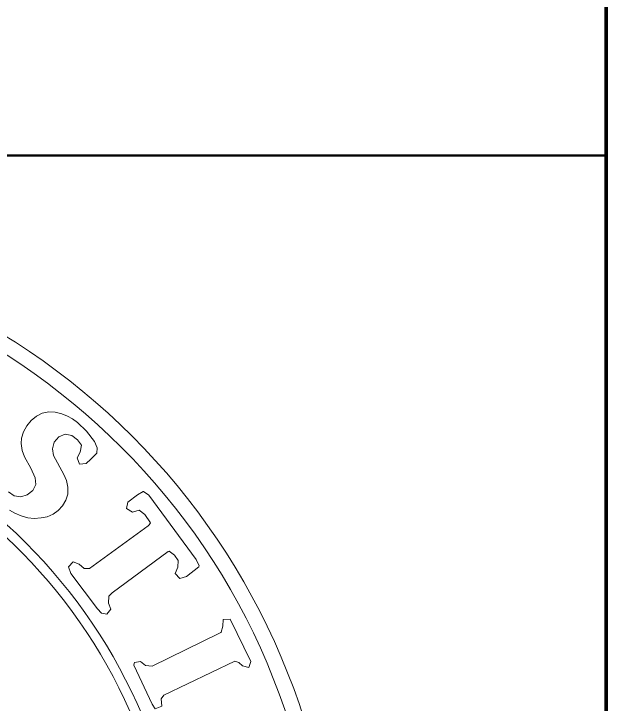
# Model space of a CAD drawing. Extents: x 0 to 34.6, y 0 to 17.
# Drawn here: x 30.233 to 31, y 1.789 to 2.684 of the extents above; entities that cross this region are included whole.
import ezdxf

# ---------------------------------------------------------------- set-up
doc = ezdxf.new("R2010")
doc.units = 0
doc.header["$LTSCALE"] = 0.01
doc.header["$MEASUREMENT"] = 0
doc.layers.get('0').update_dxf_attribs({"lineweight": 20})
doc.layers.add('G-ANNO-LOGO-COA~', color=7, linetype='Continuous', lineweight=20)
doc.layers.add('G-ANNO-TTBL', color=7, linetype='Continuous', lineweight=50)

# ---------------------------------------------------------------- blocks, each defined once
blk = doc.blocks.new('LOGO_COA')
at = {"color": 0, "linetype": 'ByBlock', "lineweight": -2}
blk.add_lwpolyline([(0.47638, 0.56433), (0.48353, 0.5591), (0.49234, 0.55761), (0.50066, 0.56049), (0.5077, 0.56585), (0.51189, 0.57388), (0.51071, 0.58251), (0.50502, 0.59501), (0.49706, 0.60959), (0.49388, 0.61796), (0.49279, 0.62671), (0.49314, 0.6338), (0.49586, 0.64217), (0.50018, 0.64969), (0.50562, 0.65648), (0.51238, 0.66231), (0.52003, 0.66626), (0.52845, 0.66771), (0.53684, 0.66746), (0.54522, 0.66552), (0.5526, 0.66248), (0.55908, 0.65884), (0.56562, 0.65397), (0.57728, 0.64281), (0.58766, 0.62956), (0.59117, 0.6213), (0.59077, 0.6142), (0.58268, 0.60654), (0.57663, 0.60107), (0.56806, 0.60006), (0.565, 0.60813), (0.56906, 0.61579), (0.5707, 0.62453), (0.56552, 0.63183), (0.55844, 0.63703), (0.54965, 0.63875), (0.54125, 0.63529), (0.53553, 0.62852), (0.53315, 0.61984), (0.53461, 0.61112), (0.54796, 0.58659), (0.55122, 0.57884), (0.55331, 0.57021), (0.55311, 0.56128), (0.55051, 0.5533), (0.54629, 0.54625), (0.54065, 0.54016), (0.53395, 0.53534), (0.52619, 0.53194), (0.51854, 0.53047), (0.50965, 0.52985), (0.50141, 0.53061), (0.49273, 0.533), (0.48471, 0.5365), (0.47769, 0.54064)], dxfattribs=at)
for points in [[(0.59678, 0.40697), (0.59133, 0.41257), (0.55705, 0.45841), (0.55408, 0.46689), (0.55987, 0.47355), (0.56769, 0.47043), (0.57423, 0.46501), (0.58115, 0.46507), (0.6571, 0.52028), (0.65826, 0.52146), (0.65997, 0.52396), (0.65257, 0.53474), (0.64556, 0.54042), (0.63665, 0.53804), (0.6292, 0.5425), (0.63089, 0.55102), (0.64348, 0.56026), (0.65056, 0.56447), (0.65089, 0.56454), (0.65815, 0.55974), (0.71923, 0.47657), (0.72304, 0.46833), (0.72283, 0.46736), (0.7227, 0.46717), (0.70663, 0.4546), (0.69802, 0.45195), (0.69211, 0.45853), (0.69563, 0.46674), (0.69599, 0.47535), (0.69135, 0.48238), (0.68406, 0.48747), (0.68291, 0.48695), (0.61056, 0.43345), (0.60624, 0.42885), (0.60581, 0.42004), (0.60897, 0.41206), (0.60349, 0.40561)], [(0.66625, 0.28326), (0.66219, 0.28922), (0.63834, 0.33982), (0.63833, 0.33992), (0.63924, 0.343), (0.64715, 0.34447), (0.65349, 0.33904), (0.66211, 0.33832), (0.74952, 0.38106), (0.75094, 0.38203), (0.75138, 0.38246), (0.75362, 0.39036), (0.75431, 0.39889), (0.76325, 0.39914), (0.79011, 0.34419), (0.78757, 0.33646), (0.77938, 0.33898), (0.77458, 0.34327), (0.7694, 0.34488), (0.7692, 0.34484), (0.67736, 0.30078), (0.67383, 0.29585), (0.67463, 0.2867)]]:
    blk.add_lwpolyline(points, close=True, dxfattribs=at)
for radius in [0.89999, 0.87999, 0.70499]:
    blk.add_circle((0.0001, -0.00018), radius, dxfattribs=at)
blk.add_arc((0.0001, -0.00018), 0.69249, 270.28905, 89.16412, dxfattribs=at)

msp = doc.modelspace()

# ---------------------------------------------------------------- linework, layer by layer
at = {"layer": 'G-ANNO-TTBL', "lineweight": 120, "flags": 128}
for points in [[(30.99999, 0.5), (2.25, 0.5), (2.25, 16.5), (30.99999, 16.5), (30.99999, 0.5)], [(30.99999, 16.5), (33.5, 16.5), (33.5, 0.5), (30.99999, 0.5)]]:
    msp.add_lwpolyline(points, close=True, dxfattribs=at)
at = {"layer": 'G-ANNO-TTBL'}
msp.add_lwpolyline([(30.99999, 2.5), (28.49999, 2.5)], dxfattribs=at)

# ---------------------------------------------------------------- block references
at = {"layer": 'G-ANNO-LOGO-COA~'}
msp.add_blockref('LOGO_COA', (29.75003, 1.5), dxfattribs=at)

doc.saveas('drawing.dxf')
